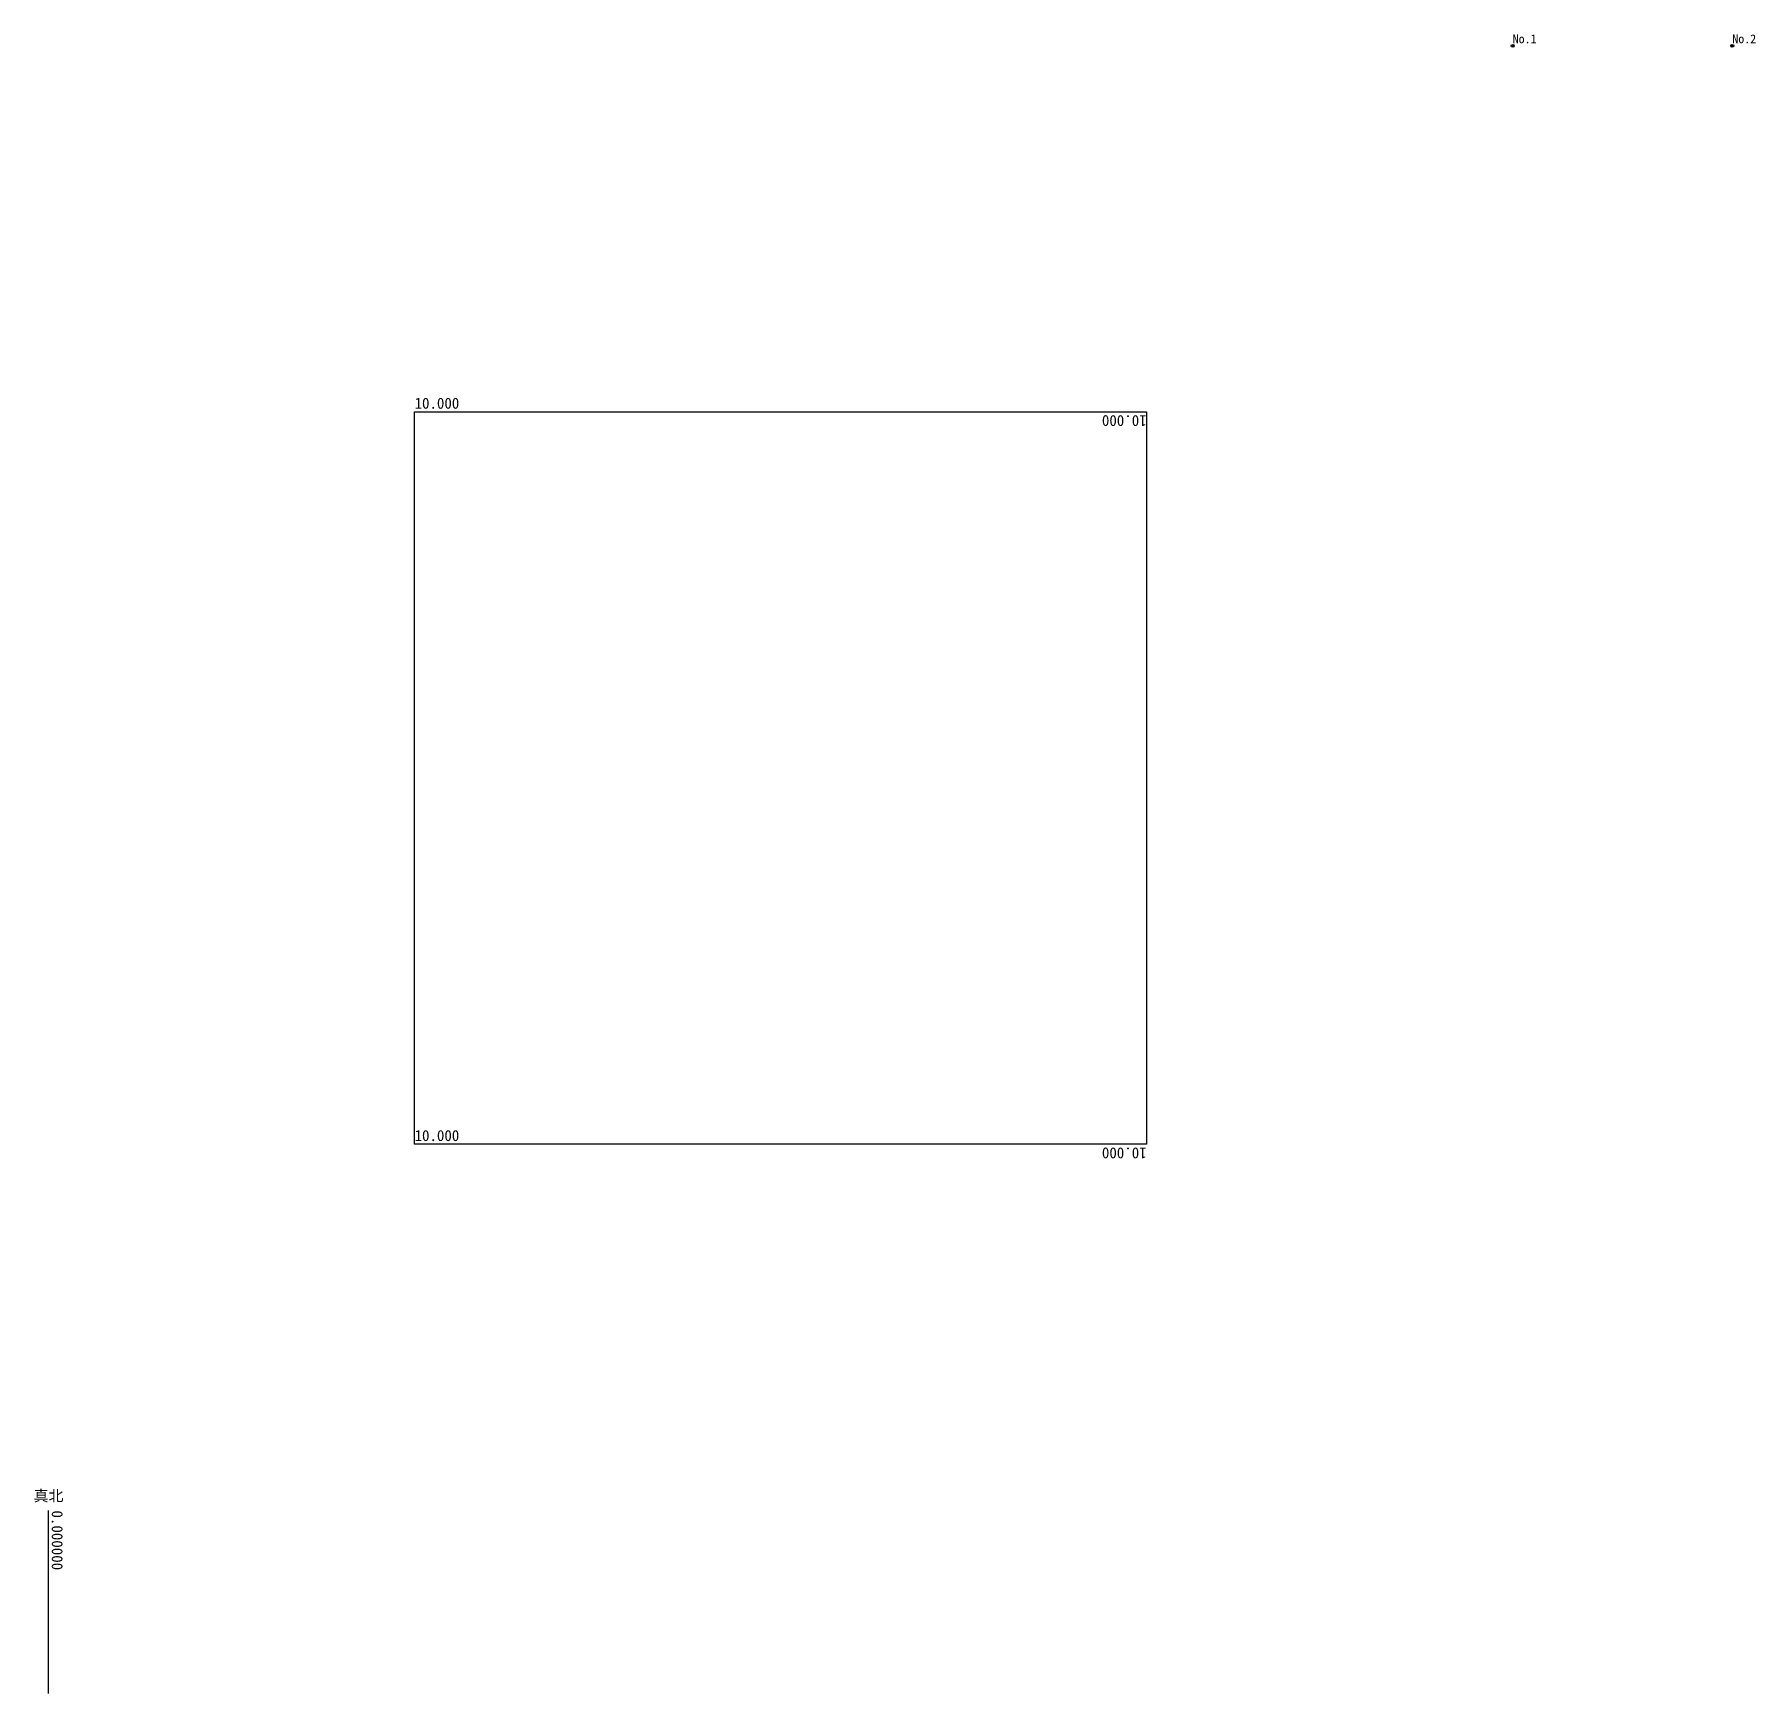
# Model space of a CAD drawing. Units: millimetres at full size, sheet at 1:100. Extents: x -15787 to 13002, y -18796 to 8946.
import ezdxf
from ezdxf.enums import TextEntityAlignment as Align

# ---------------------------------------------------------------- set-up
doc = ezdxf.new("R2010")
doc.units = ezdxf.units.MM
doc.header["$LTSCALE"] = 100
doc.header["$PDMODE"] = 32
doc.header["$PDSIZE"] = 50
doc.layers.add('0-0', color=2, linetype='Continuous')
doc.styles.add('ＭＳ ゴシック', font='')
doc.styles.get('ＭＳ ゴシック').set_extended_font_data('MS Gothic')

msp = doc.modelspace()

# ---------------------------------------------------------------- linework, layer by layer
at = {"layer": '0-0', "color": 7}
msp.add_line((-15551, -18795.9), (-15551, -15734.7), dxfattribs=at)
msp.add_lwpolyline([(-9428.6, 2632.7), (2816.3, 2632.7), (2816.3, -9612.2), (-9428.6, -9612.2)], close=True, dxfattribs=at)
at = {"layer": '0-0', "color": 4}
for p in [(8938.8, 8755.1), (12612.2, 8755.1)]:
    msp.add_point(p, dxfattribs=at)

# ---------------------------------------------------------------- texts
at = {"layer": '0-0', "color": 4, "style": 'ＭＳ ゴシック'}
for s, p in [('No.1', (8938.8, 8755.1)), ('No.2', (12612.2, 8755.1))]:
    msp.add_text(s, height=146.6, dxfattribs=at).set_placement(p, align=Align.BOTTOM_LEFT)
at = {"layer": '0-0', "style": 'ＭＳ ゴシック'}
for p in [(-9428.6, 2632.7), (-9428.6, -9612.2)]:
    msp.add_text('10.000', height=183.3, dxfattribs=at).set_placement(p, align=Align.BOTTOM_LEFT)
for p in [(2816.3, 2632.7), (2816.3, -9612.2)]:
    msp.add_text('10.000', height=183.3, rotation=180, dxfattribs=at).set_placement(p, align=Align.BOTTOM_LEFT)
at = {"layer": '0-0', "color": 6, "style": 'ＭＳ ゴシック'}
msp.add_text('真北', height=183.3, dxfattribs=at).set_placement((-15801, -15634.7), align=Align.BOTTOM_LEFT)
msp.add_text('0.000000', height=183.3, rotation=270, dxfattribs=at).set_placement((-15551, -15734.7), align=Align.BOTTOM_LEFT)

doc.saveas('drawing.dxf')
